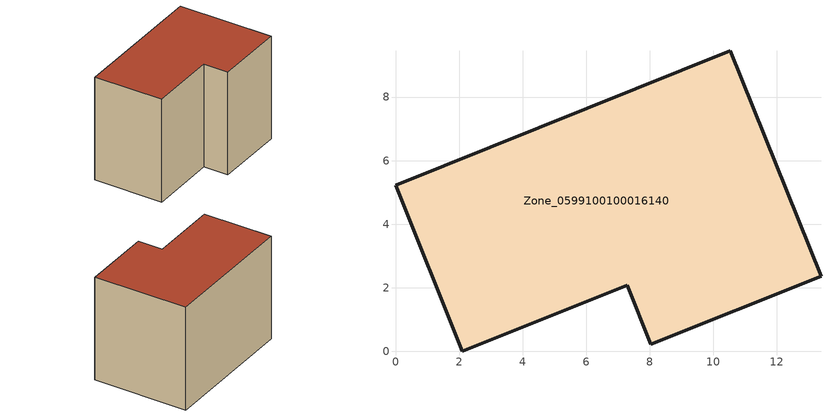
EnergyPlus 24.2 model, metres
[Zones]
Zone_0599100100016140
 floor ground (C_G): 0,5.23 10.54,9.46 13.39,2.36 8.03,0.22 7.29,2.08 2.1,0 z0
 wall outside (C_F): 10.54,9.46 0,5.23 2.1,0 7.29,2.08 8.03,0.22 13.39,2.36 10.54,9.46 z0:8.57
 roof outside (C_R): 13.39,2.36 10.54,9.46 0,5.23 2.1,0 7.29,2.08 8.03,0.22 z8.57
[BUILDING]
Pand.0599100100016140: North Axis=0; Terrain=City; Loads Convergence Tolerance Value=0.04; Temperature Convergence Tolerance Value=0.4; Solar Distribution=FullExterior; Maximum Number of Warmup Days=25; Minimum Number of Warmup Days=1
[Site:Location]
Rotterdam.The.Hague.AP_ZH_NLD Design_Conditions: Latitude=51.96; Longitude=4.45; Time Zone=1; Elevation=-4.5
[SITE:GROUNDTEMPERATURE:BUILDINGSURFACE]
18, 18, 18, 18, 18, 18, 18, 18, 18, 18, 18, 18
[MATERIAL] Thermal Absorptance=0.9; Solar Absorptance=0.7; Visible Absorptance=0.7
Name | Roughness | Thickness | Conductivity | Density | Specific Heat
G.TI.2015-2018 | MediumSmooth | 0.15 | 0.0428571 | 540 | 1210
F.TI.2015-2018 | Rough | 0.3 | 0.0666667 | 1920 | 840
R.TI.2015-2018 | MediumRough | 0.2 | 0.0333333 | 1500 | 1000
[CONSTRUCTION]
C_G: G.TI.2015-2018
C_F: F.TI.2015-2018
C_R: R.TI.2015-2018
[ZONE]
Zone_0599100100016140: Type=1; Multiplier=1; Ceiling Height=Autocalculate; Volume=Autocalculate; Floor Area=autocalculate; Part of Total Floor Area=Yes
[ZONEINFILTRATION:DESIGNFLOWRATE]
Infil_Zone_0599100100016140: Zone or ZoneList or Space or SpaceList=Zone_0599100100016140; Schedule=AlwaysOn; Design Flow Rate Calculation Method=Flow/Area; Flow Rate per Floor Area=0.0015; Constant Term Coefficient=1; Temperature Term Coefficient=0; Velocity Term Coefficient=0; Velocity Squared Term Coefficient=0
[HVACTEMPLATE:ZONE:IDEALLOADSAIRSYSTEM]
Zone_0599100100016140: Maximum Heating Supply Air Temperature=50; Minimum Cooling Supply Air Temperature=13; Maximum Heating Supply Air Humidity Ratio=0.0156; Minimum Cooling Supply Air Humidity Ratio=0.0077; Heating Limit=NoLimit; Cooling Limit=NoLimit; Dehumidification Control Type=ConstantSensibleHeatRatio; Cooling Sensible Heat Ratio=0.7; Dehumidification Setpoint=60; Humidification Control Type=None; Humidification Setpoint=30; Outdoor Air Method=None; Outdoor Air Flow Rate per Person=0.00944; Outdoor Air Flow Rate per Zone Floor Area=0; Outdoor Air Flow Rate per Zone=0; Demand Controlled Ventilation Type=None; Outdoor Air Economizer Type=NoEconomizer; Heat Recovery Type=None; Sensible Heat Recovery Effectiveness=0.7; Latent Heat Recovery Effectiveness=0.65
[ZONECONTROL:THERMOSTAT]
ThermostatControl_Zone_0599100100016140: Zone or ZoneList=Zone_0599100100016140; Control Type Schedule=DualSetpointControlType; Control 1=Thermostat_Zone_0599100100016140; Temperature Difference Between Cutout And Setpoint=0
[THERMOSTATSETPOINT:DUALSETPOINT]
Thermostat_Zone_0599100100016140: Heating Setpoint Temperature Schedule=HeatingSetpoint_Zone_0599100100016140; Cooling Setpoint Temperature Schedule=CoolingSetpoint_Zone_0599100100016140
[SCHEDULE:COMPACT]
HeatingSetpoint_Zone_0599100100016140: Through: 12/31, For: AllDays, Until: 24:00, 21
CoolingSetpoint_Zone_0599100100016140: Through: 12/31, For: AllDays, Until: 24:00, 24
DualSetpointControlType: Through: 12/31, For: AllDays, Until: 24:00, 4
AlwaysOn: Through: 12/31, For: AllDays, Until: 24:00, 1
